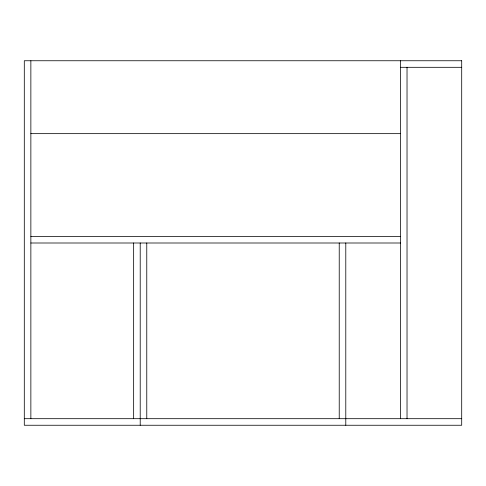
<?xml version="1.0" encoding="UTF-8"?>
<svg xmlns="http://www.w3.org/2000/svg" width="486" height="486" viewBox="0 0 486 486"><rect width="100%" height="100%" fill="white"/><g stroke="black" fill="none" stroke-linecap="round" stroke-linejoin="round"><path stroke-width="0.73" d="M400.464 67.311L461.7 67.311M30.861 133.65L400.464 133.65M30.861 236.439L400.464 236.439M30.861 243L400.464 243M24.3 418.689L461.7 418.689M407.025 67.311L407.025 418.689M400.464 60.75L400.464 418.689M345.789 243L345.789 425.25M339.228 243L339.228 418.689M146.772 243L146.772 418.689M140.211 243L140.211 425.25M133.65 243L133.65 418.689M30.861 60.75L30.861 418.689M461.7 60.75L24.3 60.75L24.3 425.25L461.7 425.25L461.7 60.75"/></g></svg>
